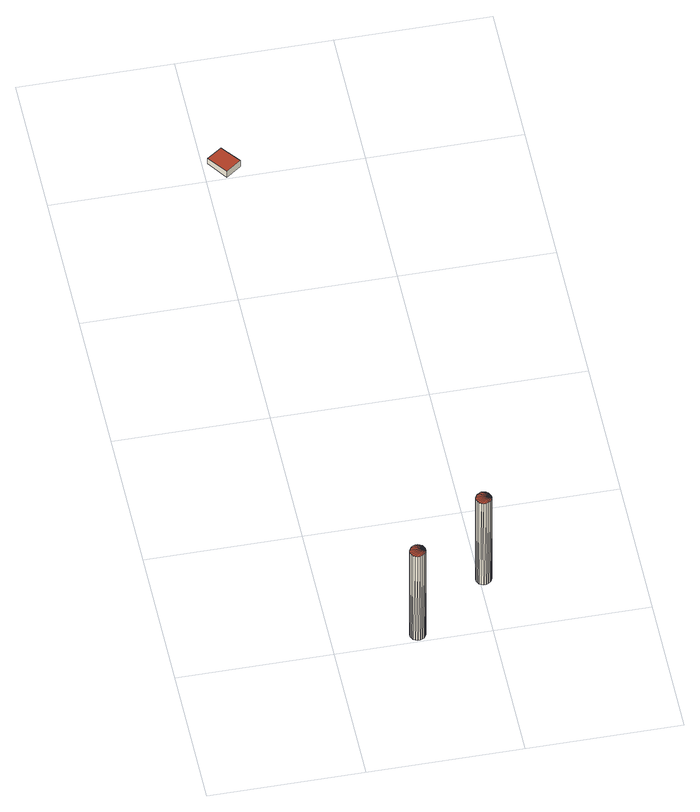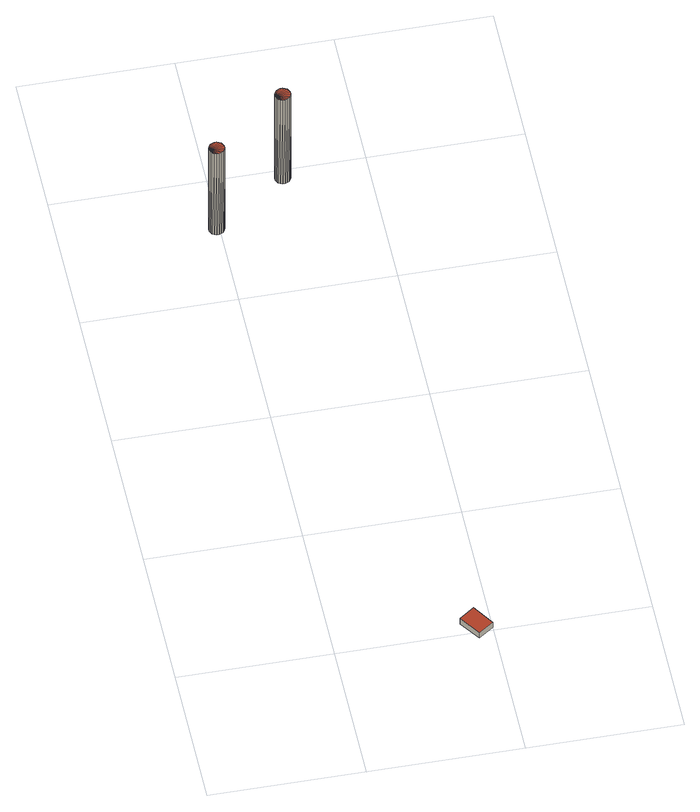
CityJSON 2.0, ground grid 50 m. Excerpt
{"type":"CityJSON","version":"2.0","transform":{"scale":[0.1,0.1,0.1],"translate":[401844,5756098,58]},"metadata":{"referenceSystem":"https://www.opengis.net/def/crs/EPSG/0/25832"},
"CityObjects":{
"building1":{"type":"Building","attributes":{"Geometrietyp2DReferenz":"1000","Gemeindeschluessel":"05515000","function":"51002_1251","roofType":"9999","measuredHeight":38.5},"geometry":[{"type":"Solid","lod":"2","boundaries":[[[[0,1,2]],[[1,3,2]],[[4,5,0]],[[5,1,0]],[[6,7,4]],[[7,5,4]],[[8,9,6]],[[9,7,6]],[[10,11,8]],[[11,9,8]],[[12,13,10]],[[13,11,10]],[[14,15,12]],[[15,13,12]],[[16,17,14]],[[17,15,14]],[[18,19,16]],[[19,17,16]],[[20,21,18]],[[21,19,18]],[[22,23,20]],[[23,21,20]],[[24,25,22]],[[25,23,22]],[[26,27,24]],[[27,25,24]],[[28,29,26]],[[29,27,26]],[[30,31,28]],[[31,29,28]],[[32,33,30]],[[33,31,30]],[[34,35,32]],[[35,33,32]],[[36,37,34]],[[37,35,34]],[[38,39,36]],[[39,37,36]],[[2,3,38]],[[3,39,38]],[[3,1,39]],[[1,5,39]],[[5,7,39]],[[7,9,39]],[[9,11,39]],[[11,13,39]],[[13,15,39]],[[15,17,39]],[[17,19,39]],[[19,21,39]],[[21,23,39]],[[23,25,39]],[[25,27,39]],[[27,29,39]],[[29,31,39]],[[31,33,39]],[[33,35,39]],[[35,37,39]],[[0,2,4]],[[2,38,4]],[[38,36,4]],[[36,34,4]],[[34,32,4]],[[32,30,4]],[[30,28,4]],[[28,26,4]],[[26,24,4]],[[24,22,4]],[[22,20,4]],[[20,18,4]],[[18,16,4]],[[16,14,4]],[[14,12,4]],[[12,10,4]],[[10,8,4]],[[8,6,4]]]],"semantics":{"surfaces":[{"type":"WallSurface"},{"type":"GroundSurface"},{"type":"RoofSurface"}],"values":[[0,0,0,0,0,0,0,0,0,0,0,0,0,0,0,0,0,0,0,0,0,0,0,0,0,0,0,0,0,0,0,0,0,0,0,0,0,0,0,0,1,1,1,1,1,1,1,1,1,1,1,1,1,1,1,1,1,1,2,2,2,2,2,2,2,2,2,2,2,2,2,2,2,2,2,2]]}}]},
"building2":{"type":"Building","attributes":{"Geometrietyp2DReferenz":"1000","Gemeindeschluessel":"05515000","function":"51002_1251","roofType":"9999","measuredHeight":37.25},"geometry":[{"type":"Solid","lod":"2","boundaries":[[[[40,41,42]],[[43,44,45]],[[44,40,45]],[[46,47,43]],[[47,44,43]],[[48,49,46]],[[49,47,46]],[[50,51,48]],[[51,49,48]],[[52,53,50]],[[53,51,50]],[[54,55,52]],[[55,53,52]],[[56,57,54]],[[57,55,54]],[[58,59,56]],[[59,57,56]],[[60,61,58]],[[61,59,58]],[[62,63,60]],[[63,61,60]],[[64,65,62]],[[65,63,62]],[[66,67,64]],[[67,65,64]],[[68,69,66]],[[69,67,66]],[[70,71,68]],[[71,69,68]],[[72,73,70]],[[73,71,70]],[[74,75,72]],[[75,73,72]],[[76,77,74]],[[77,75,74]],[[78,79,76]],[[79,77,76]],[[42,41,78]],[[41,79,78]],[[45,40,42]],[[65,67,63]],[[67,69,63]],[[69,71,63]],[[71,73,63]],[[73,75,63]],[[75,77,63]],[[77,79,63]],[[79,41,63]],[[41,40,63]],[[40,44,63]],[[44,47,63]],[[47,49,63]],[[49,51,63]],[[51,53,63]],[[53,55,63]],[[55,57,63]],[[57,59,63]],[[59,61,63]],[[66,64,68]],[[64,62,68]],[[62,60,68]],[[60,58,68]],[[58,56,68]],[[56,54,68]],[[54,52,68]],[[52,50,68]],[[50,48,68]],[[48,46,68]],[[46,43,68]],[[43,45,68]],[[45,42,68]],[[42,78,68]],[[78,76,68]],[[76,74,68]],[[74,72,68]],[[72,70,68]]]],"semantics":{"surfaces":[{"type":"WallSurface"},{"type":"GroundSurface"},{"type":"RoofSurface"}],"values":[[0,0,0,0,0,0,0,0,0,0,0,0,0,0,0,0,0,0,0,0,0,0,0,0,0,0,0,0,0,0,0,0,0,0,0,0,0,0,0,0,1,1,1,1,1,1,1,1,1,1,1,1,1,1,1,1,1,1,2,2,2,2,2,2,2,2,2,2,2,2,2,2,2,2,2,2]]}}]},
"building3":{"type":"Building","attributes":{"Gemeindeschluessel":"05515000","Geometrietyp2DReferenz":"3000","function":"31001_1310","roofType":"2100","measuredHeight":2.64},"geometry":[{"type":"Solid","lod":"2","boundaries":[[[[80,81,82,83]],[[84,85,81,80]],[[86,87,85,84]],[[83,82,87,86]],[[84,80,83,86]],[[81,85,87,82]]]],"semantics":{"surfaces":[{"type":"WallSurface"},{"type":"RoofSurface"},{"type":"GroundSurface"}],"values":[[0,0,0,0,1,2]]}}]}
},
"vertices":[
[290,41,386],[290,41,1],[286,48,386],[286,48,1],[293,34,386],[293,34,1],[293,26,386],[293,26,1],[290,19,386],[290,19,1],[286,12,386],[286,12,1],[279,8,386],[279,8,1],[272,5,386],[272,5,1],[264,5,386],[264,5,1],[257,8,386],[257,8,1],[250,12,386],[250,12,1],[246,19,386],[246,19,1],[243,26,386],[243,26,1],[243,34,386],[243,34,1],[246,41,386],[246,41,1],[250,48,386],[250,48,1],[257,52,386],[257,52,1],[264,55,386],[264,55,1],[272,55,386],[272,55,1],[279,52,386],[279,52,1],
[500,185,12],[507,182,12],[507,182,384],[493,189,384],[493,189,12],[500,185,384],[489,196,384],[489,196,12],[486,203,384],[486,203,12],[486,211,384],[486,211,12],[489,218,384],[489,218,12],[493,225,384],[493,225,12],[500,229,384],[500,229,12],[507,232,384],[507,232,12],[515,232,384],[515,232,12],[522,229,384],[522,229,12],[529,225,384],[529,225,12],[533,218,384],[533,218,12],[536,211,384],[536,211,12],[536,203,384],[536,203,12],[533,196,384],[533,196,12],[529,189,384],[529,189,12],[522,185,384],[522,185,12],[515,182,384],[515,182,12],
[7,2031,73],[7,2031,51],[55,1962,51],[55,1962,78],[57,2066,73],[57,2066,51],[105,1998,78],[105,1998,51]
]}
